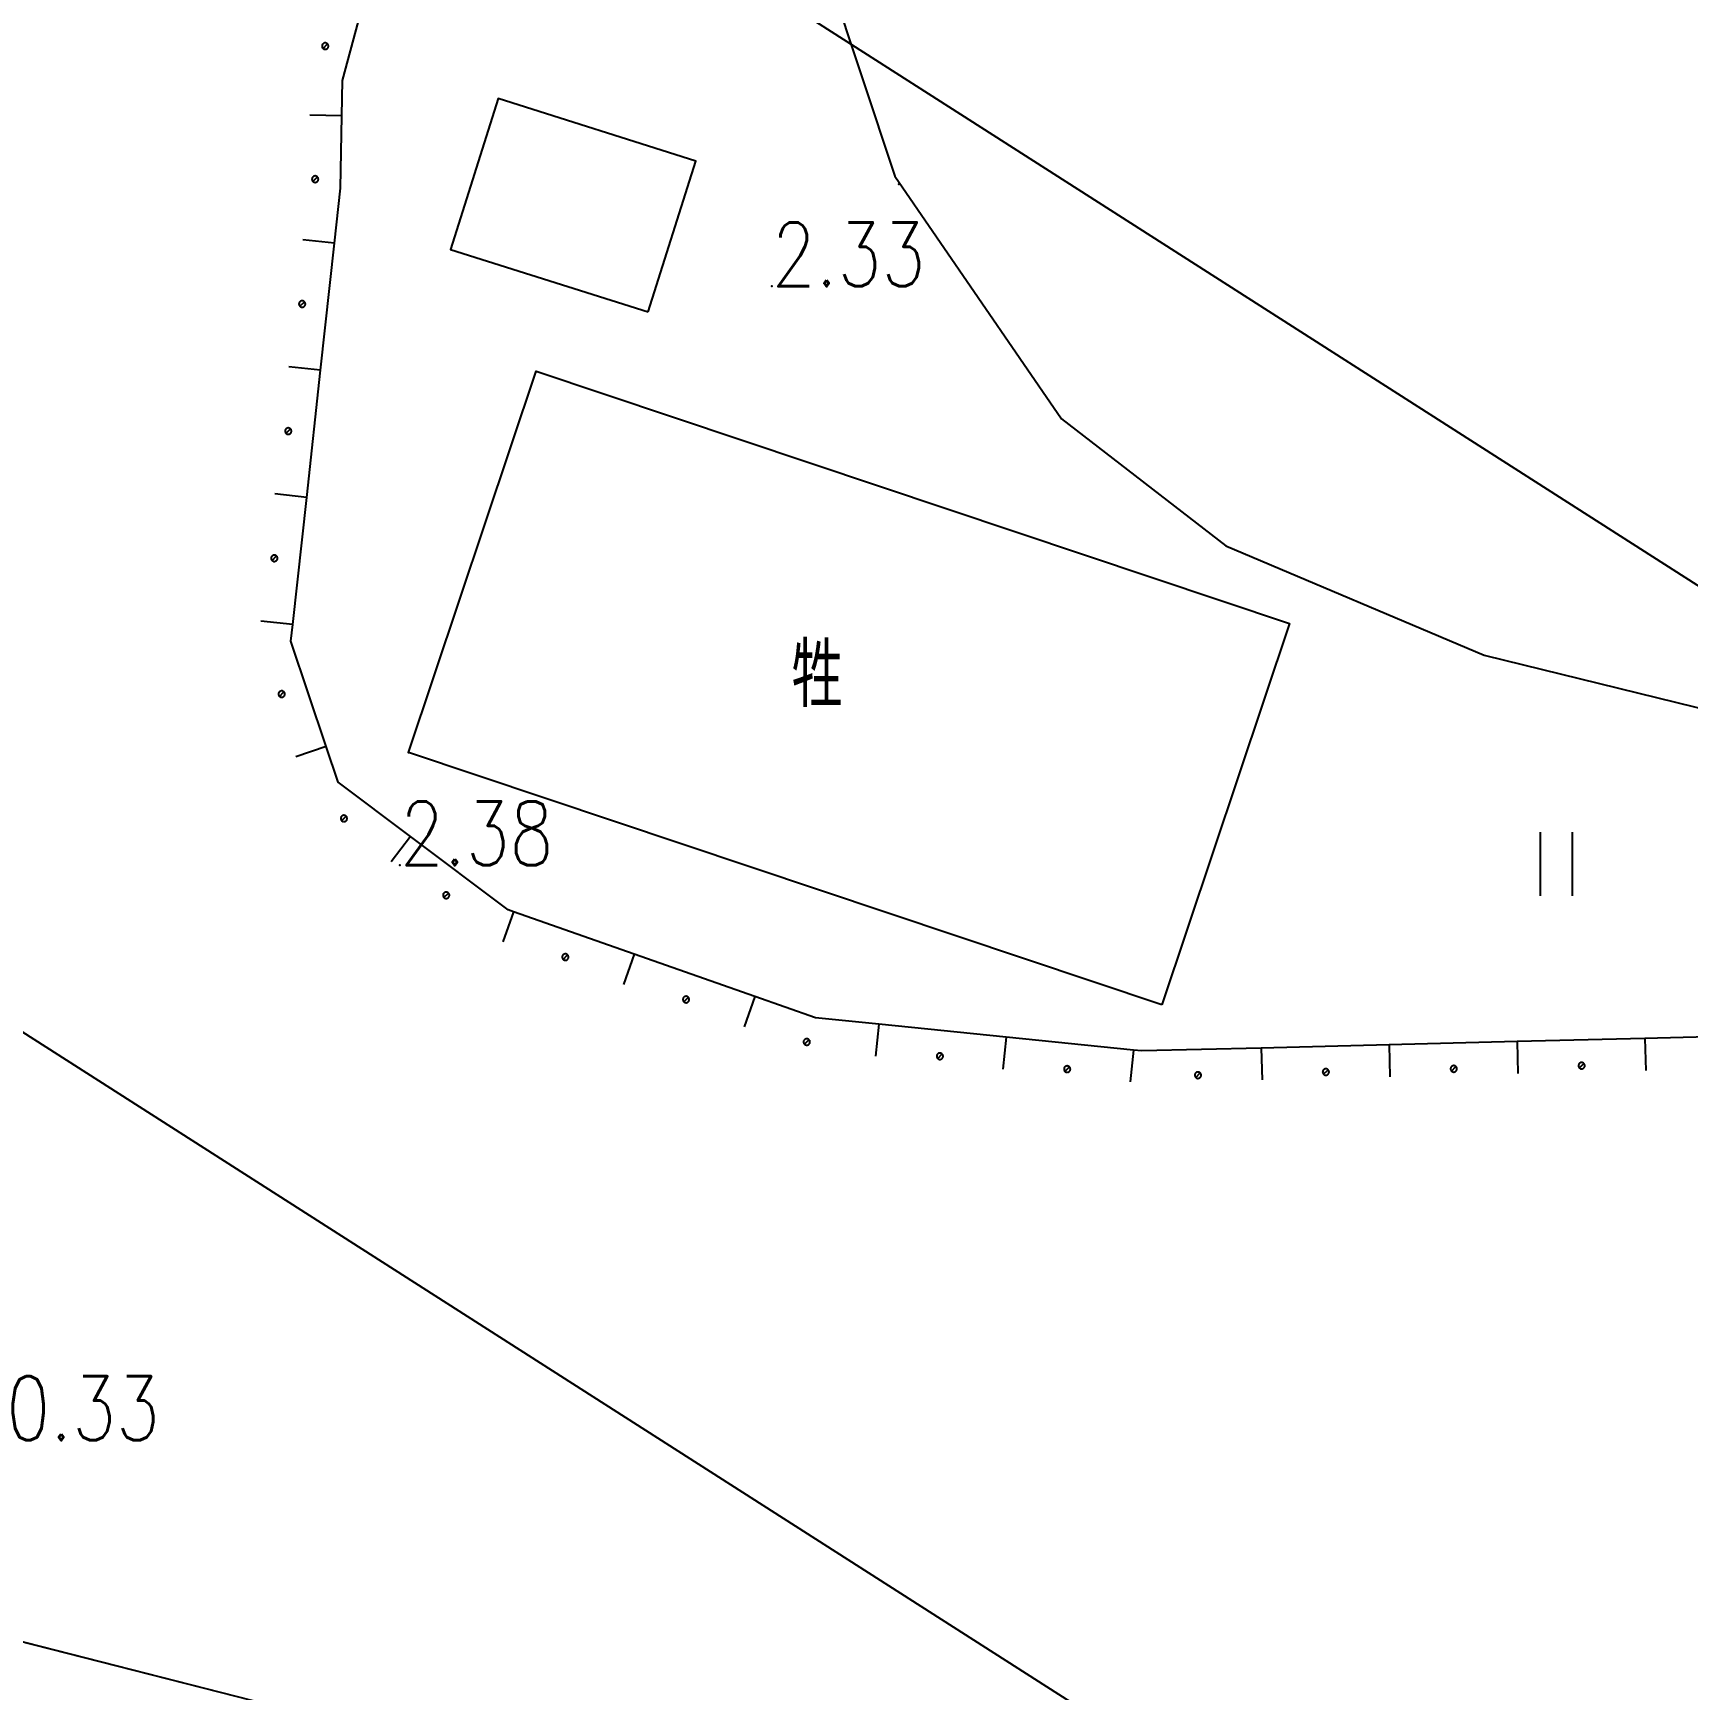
# Model space of a CAD drawing. Extents: x 500036 to 1001740, y 2543128 to 5086681.
# Drawn here: x 500796.86 to 500822.73, y 2543628.81 to 2543654.72 of the extents above; entities that cross this region are included whole.
import ezdxf
from ezdxf.enums import TextEntityAlignment as Align

# ---------------------------------------------------------------- set-up
doc = ezdxf.new("R2010")
doc.units = 0
doc.header["$LTSCALE"] = 0.5
doc.linetypes.add('CENTER', pattern=[50.8, 31.75, -6.35, 6.35, -6.35])
doc.layers.get('0').update_dxf_attribs({"linetype": 'CONTINUOUS', "lineweight": 5})
for name, color, linetype in [('GCD', 8, 'CONTINUOUS'), ('L-河涌边线', 160, 'CONTINUOUS'), ('地形图', 8, 'CONTINUOUS')]:
    doc.layers.add(name, color=color, linetype=linetype)
doc.styles.add('HZ', font='romans.shx', dxfattribs={"width": 0.8, "bigfont": 'hztxt.shx'})

# ---------------------------------------------------------------- blocks, each defined once
blk = doc.blocks.new('GC200')
at = {"linetype": 'Continuous', "const_width": 0.2, "flags": 128}
blk.add_lwpolyline([(-0.1, 0, 1), (0.1, 0, 1)], format="xyb", close=True, dxfattribs=at)

msp = doc.modelspace()

# ---------------------------------------------------------------- linework, layer by layer
at = {"layer": 'L-河涌边线', "linetype": 'Continuous', "flags": 128}
for points in [[(500813.828, 2543737.774), (500797.585, 2543699.58), (500793.936, 2543689.562), (500780.043, 2543655.587, 0.362188), (500782.364, 2543648.261), (500932.955, 2543551.952)], [(500832.233, 2543729.947), (500816.196, 2543692.239), (500812.595, 2543682.353), (500804.866, 2543663.452, 0.362188), (500807.187, 2543656.126), (500949.832, 2543564.899)]]:
    msp.add_lwpolyline(points, format="xyb", dxfattribs=at)
at = {"layer": '地形图', "linetype": 'Continuous'}
msp.add_line((500804.7, 2543627.514), (500775.007, 2543635.087), dxfattribs=at)
at = {"layer": '地形图'}
for points in [[(500823.849, 2543688.38), (500820.784, 2543687.107), (500818.016, 2543685.435), (500817.121, 2543684.658), (500811.884, 2543674.72), (500810.576, 2543671.447), (500809, 2543664.637), (500809.304, 2543655.58), (500810.334, 2543652.482), (500812.937, 2543648.687), (500815.507, 2543646.701), (500819.548, 2543644.989), (500826.144, 2543643.366)], [(500823.849, 2543688.38), (500820.784, 2543687.107), (500818.016, 2543685.435), (500817.122, 2543684.658), (500811.884, 2543674.72), (500810.576, 2543671.447), (500809, 2543664.637), (500809.304, 2543655.58), (500810.334, 2543652.482), (500812.937, 2543648.687), (500815.508, 2543646.701), (500819.548, 2543644.989), (500826.144, 2543643.366)], [(500824.058, 2543639.044), (500822.059, 2543638.995), (500820.06, 2543638.945), (500818.06, 2543638.895), (500816.061, 2543638.845), (500814.196, 2543638.799), (500814.062, 2543638.813), (500812.072, 2543639.014), (500810.082, 2543639.216), (500809.092, 2543639.316), (500808.144, 2543639.65), (500806.258, 2543640.313), (500804.371, 2543640.977), (500804.289, 2543641.006), (500802.759, 2543642.155), (500801.629, 2543643.003), (500801.443, 2543643.56), (500800.892, 2543645.207), (500800.921, 2543645.468), (500801.138, 2543647.457), (500801.356, 2543649.445), (500801.573, 2543651.433), (500801.667, 2543652.292), (500801.688, 2543653.427), (500801.698, 2543653.98), (500802.073, 2543655.378)], [(500801.428, 2543654.466), (500801.433, 2543654.466), (500801.438, 2543654.467), (500801.443, 2543654.468), (500801.448, 2543654.47), (500801.453, 2543654.472), (500801.457, 2543654.475), (500801.461, 2543654.479), (500801.465, 2543654.482), (500801.468, 2543654.486), (500801.471, 2543654.491), (500801.474, 2543654.495), (500801.475, 2543654.5), (500801.477, 2543654.505), (500801.478, 2543654.51), (500801.478, 2543654.516), (500801.478, 2543654.521), (500801.477, 2543654.526), (500801.475, 2543654.531), (500801.474, 2543654.536), (500801.471, 2543654.541), (500801.468, 2543654.545), (500801.465, 2543654.549), (500801.463, 2543654.551), (500801.461, 2543654.553), (500801.457, 2543654.556), (500801.453, 2543654.559), (500801.448, 2543654.561), (500801.443, 2543654.563), (500801.438, 2543654.565), (500801.433, 2543654.565), (500801.428, 2543654.566), (500801.423, 2543654.565), (500801.417, 2543654.565), (500801.412, 2543654.563), (500801.408, 2543654.561), (500801.403, 2543654.559), (500801.398, 2543654.556), (500801.394, 2543654.553), (500801.391, 2543654.549), (500801.387, 2543654.545), (500801.385, 2543654.541), (500801.382, 2543654.536), (500801.38, 2543654.531), (500801.379, 2543654.526), (500801.378, 2543654.521), (500801.378, 2543654.516), (500801.378, 2543654.51), (500801.379, 2543654.505), (500801.38, 2543654.5), (500801.382, 2543654.495), (500801.385, 2543654.491), (500801.387, 2543654.486), (500801.391, 2543654.482), (500801.393, 2543654.48), (500801.394, 2543654.479), (500801.398, 2543654.475), (500801.403, 2543654.472), (500801.408, 2543654.47), (500801.412, 2543654.468), (500801.417, 2543654.467), (500801.423, 2543654.466), (500801.428, 2543654.466)], [(500801.393, 2543654.48), (500801.463, 2543654.551)], [(500801.688, 2543653.427), (500801.188, 2543653.437)], [(500801.27, 2543652.385), (500801.275, 2543652.385), (500801.28, 2543652.386), (500801.285, 2543652.387), (500801.29, 2543652.389), (500801.295, 2543652.392), (500801.299, 2543652.394), (500801.303, 2543652.398), (500801.307, 2543652.401), (500801.31, 2543652.405), (500801.313, 2543652.41), (500801.316, 2543652.415), (500801.318, 2543652.419), (500801.319, 2543652.425), (500801.32, 2543652.43), (500801.32, 2543652.435), (500801.32, 2543652.44), (500801.319, 2543652.445), (500801.318, 2543652.45), (500801.316, 2543652.455), (500801.313, 2543652.46), (500801.31, 2543652.464), (500801.307, 2543652.468), (500801.305, 2543652.47), (500801.303, 2543652.472), (500801.299, 2543652.475), (500801.295, 2543652.478), (500801.29, 2543652.481), (500801.285, 2543652.482), (500801.28, 2543652.484), (500801.275, 2543652.485), (500801.27, 2543652.485), (500801.265, 2543652.485), (500801.26, 2543652.484), (500801.255, 2543652.482), (500801.25, 2543652.481), (500801.245, 2543652.478), (500801.241, 2543652.475), (500801.237, 2543652.472), (500801.233, 2543652.468), (500801.23, 2543652.464), (500801.227, 2543652.46), (500801.224, 2543652.455), (500801.222, 2543652.45), (500801.221, 2543652.445), (500801.22, 2543652.44), (500801.22, 2543652.435), (500801.22, 2543652.43), (500801.221, 2543652.425), (500801.222, 2543652.419), (500801.224, 2543652.415), (500801.227, 2543652.41), (500801.23, 2543652.405), (500801.233, 2543652.401), (500801.235, 2543652.4), (500801.237, 2543652.398), (500801.241, 2543652.394), (500801.245, 2543652.392), (500801.25, 2543652.389), (500801.255, 2543652.387), (500801.26, 2543652.386), (500801.265, 2543652.385), (500801.27, 2543652.385)], [(500801.235, 2543652.4), (500801.305, 2543652.47)], [(500801.573, 2543651.433), (500801.076, 2543651.487)], [(500801.067, 2543650.432), (500801.072, 2543650.432), (500801.077, 2543650.433), (500801.082, 2543650.435), (500801.087, 2543650.437), (500801.092, 2543650.439), (500801.096, 2543650.442), (500801.1, 2543650.445), (500801.104, 2543650.449), (500801.107, 2543650.453), (500801.11, 2543650.457), (500801.113, 2543650.462), (500801.115, 2543650.467), (500801.116, 2543650.472), (500801.117, 2543650.477), (500801.117, 2543650.482), (500801.117, 2543650.487), (500801.116, 2543650.493), (500801.115, 2543650.498), (500801.113, 2543650.503), (500801.11, 2543650.507), (500801.107, 2543650.512), (500801.104, 2543650.516), (500801.102, 2543650.518), (500801.1, 2543650.519), (500801.096, 2543650.523), (500801.092, 2543650.525), (500801.087, 2543650.528), (500801.082, 2543650.53), (500801.077, 2543650.531), (500801.072, 2543650.532), (500801.067, 2543650.532), (500801.062, 2543650.532), (500801.057, 2543650.531), (500801.051, 2543650.53), (500801.047, 2543650.528), (500801.042, 2543650.525), (500801.038, 2543650.523), (500801.033, 2543650.519), (500801.03, 2543650.516), (500801.027, 2543650.512), (500801.024, 2543650.507), (500801.021, 2543650.503), (500801.019, 2543650.498), (500801.018, 2543650.493), (500801.017, 2543650.487), (500801.017, 2543650.482), (500801.017, 2543650.477), (500801.018, 2543650.472), (500801.019, 2543650.467), (500801.021, 2543650.462), (500801.024, 2543650.457), (500801.027, 2543650.453), (500801.03, 2543650.449), (500801.032, 2543650.447), (500801.033, 2543650.445), (500801.038, 2543650.442), (500801.042, 2543650.439), (500801.047, 2543650.437), (500801.051, 2543650.435), (500801.057, 2543650.433), (500801.062, 2543650.432), (500801.067, 2543650.432)], [(500801.032, 2543650.447), (500801.102, 2543650.518)], [(500801.356, 2543649.445), (500800.859, 2543649.499)], [(500814.505, 2543639.522), (500802.728, 2543643.468), (500804.725, 2543649.431), (500816.503, 2543645.485), (500814.505, 2543639.522)], [(500800.849, 2543648.444), (500800.855, 2543648.444), (500800.86, 2543648.445), (500800.865, 2543648.447), (500800.87, 2543648.448), (500800.874, 2543648.451), (500800.879, 2543648.454), (500800.883, 2543648.457), (500800.886, 2543648.461), (500800.89, 2543648.465), (500800.893, 2543648.469), (500800.895, 2543648.474), (500800.897, 2543648.479), (500800.898, 2543648.484), (500800.899, 2543648.489), (500800.899, 2543648.494), (500800.899, 2543648.499), (500800.898, 2543648.504), (500800.897, 2543648.51), (500800.895, 2543648.514), (500800.893, 2543648.519), (500800.89, 2543648.523), (500800.886, 2543648.528), (500800.885, 2543648.529), (500800.883, 2543648.531), (500800.879, 2543648.535), (500800.874, 2543648.537), (500800.87, 2543648.54), (500800.865, 2543648.542), (500800.86, 2543648.543), (500800.855, 2543648.544), (500800.849, 2543648.544), (500800.844, 2543648.544), (500800.839, 2543648.543), (500800.834, 2543648.542), (500800.829, 2543648.54), (500800.824, 2543648.537), (500800.82, 2543648.535), (500800.816, 2543648.531), (500800.812, 2543648.528), (500800.809, 2543648.523), (500800.806, 2543648.519), (500800.804, 2543648.514), (500800.802, 2543648.51), (500800.8, 2543648.504), (500800.8, 2543648.499), (500800.799, 2543648.494), (500800.8, 2543648.489), (500800.8, 2543648.484), (500800.802, 2543648.479), (500800.804, 2543648.474), (500800.806, 2543648.469), (500800.809, 2543648.465), (500800.812, 2543648.461), (500800.814, 2543648.459), (500800.816, 2543648.457), (500800.82, 2543648.454), (500800.824, 2543648.451), (500800.829, 2543648.448), (500800.834, 2543648.447), (500800.839, 2543648.445), (500800.844, 2543648.444), (500800.849, 2543648.444)], [(500800.814, 2543648.459), (500800.885, 2543648.529)], [(500801.138, 2543647.457), (500800.641, 2543647.511)], [(500800.632, 2543646.456), (500800.637, 2543646.456), (500800.642, 2543646.457), (500800.647, 2543646.458), (500800.652, 2543646.46), (500800.657, 2543646.463), (500800.661, 2543646.465), (500800.665, 2543646.469), (500800.669, 2543646.473), (500800.672, 2543646.477), (500800.675, 2543646.481), (500800.677, 2543646.486), (500800.679, 2543646.49), (500800.681, 2543646.496), (500800.681, 2543646.501), (500800.682, 2543646.506), (500800.681, 2543646.511), (500800.681, 2543646.516), (500800.679, 2543646.521), (500800.677, 2543646.526), (500800.675, 2543646.531), (500800.672, 2543646.535), (500800.669, 2543646.539), (500800.667, 2543646.541), (500800.665, 2543646.543), (500800.661, 2543646.546), (500800.657, 2543646.549), (500800.652, 2543646.552), (500800.647, 2543646.553), (500800.642, 2543646.555), (500800.637, 2543646.556), (500800.632, 2543646.556), (500800.626, 2543646.556), (500800.621, 2543646.555), (500800.616, 2543646.553), (500800.611, 2543646.552), (500800.607, 2543646.549), (500800.602, 2543646.546), (500800.598, 2543646.543), (500800.595, 2543646.539), (500800.591, 2543646.535), (500800.588, 2543646.531), (500800.586, 2543646.526), (500800.584, 2543646.521), (500800.583, 2543646.516), (500800.582, 2543646.511), (500800.582, 2543646.506), (500800.582, 2543646.501), (500800.583, 2543646.496), (500800.584, 2543646.49), (500800.586, 2543646.486), (500800.588, 2543646.481), (500800.591, 2543646.477), (500800.595, 2543646.473), (500800.596, 2543646.471), (500800.598, 2543646.469), (500800.602, 2543646.465), (500800.607, 2543646.463), (500800.611, 2543646.46), (500800.616, 2543646.458), (500800.621, 2543646.457), (500800.626, 2543646.456), (500800.632, 2543646.456)], [(500800.596, 2543646.471), (500800.667, 2543646.541)], [(500800.921, 2543645.468), (500800.423, 2543645.523)], [(500800.747, 2543644.331), (500800.752, 2543644.331), (500800.757, 2543644.332), (500800.762, 2543644.334), (500800.767, 2543644.335), (500800.771, 2543644.338), (500800.776, 2543644.341), (500800.78, 2543644.344), (500800.784, 2543644.348), (500800.787, 2543644.352), (500800.79, 2543644.356), (500800.792, 2543644.361), (500800.794, 2543644.366), (500800.795, 2543644.371), (500800.796, 2543644.376), (500800.796, 2543644.381), (500800.796, 2543644.386), (500800.795, 2543644.392), (500800.794, 2543644.397), (500800.792, 2543644.401), (500800.79, 2543644.406), (500800.787, 2543644.41), (500800.784, 2543644.415), (500800.782, 2543644.416), (500800.78, 2543644.418), (500800.776, 2543644.422), (500800.771, 2543644.424), (500800.767, 2543644.427), (500800.762, 2543644.429), (500800.757, 2543644.43), (500800.752, 2543644.431), (500800.747, 2543644.431), (500800.741, 2543644.431), (500800.736, 2543644.43), (500800.731, 2543644.429), (500800.726, 2543644.427), (500800.721, 2543644.424), (500800.717, 2543644.422), (500800.713, 2543644.418), (500800.709, 2543644.415), (500800.706, 2543644.41), (500800.703, 2543644.406), (500800.701, 2543644.401), (500800.699, 2543644.397), (500800.698, 2543644.392), (500800.697, 2543644.386), (500800.696, 2543644.381), (500800.697, 2543644.376), (500800.698, 2543644.371), (500800.699, 2543644.366), (500800.701, 2543644.361), (500800.703, 2543644.356), (500800.706, 2543644.352), (500800.709, 2543644.348), (500800.711, 2543644.346), (500800.713, 2543644.344), (500800.717, 2543644.341), (500800.721, 2543644.338), (500800.726, 2543644.335), (500800.731, 2543644.334), (500800.736, 2543644.332), (500800.741, 2543644.331), (500800.747, 2543644.331)], [(500800.711, 2543644.346), (500800.782, 2543644.416)], [(500801.443, 2543643.56), (500800.969, 2543643.401)], [(500801.72, 2543642.385), (500801.725, 2543642.386), (500801.73, 2543642.386), (500801.735, 2543642.388), (500801.74, 2543642.39), (500801.745, 2543642.392), (500801.749, 2543642.395), (500801.753, 2543642.398), (500801.757, 2543642.402), (500801.76, 2543642.406), (500801.763, 2543642.41), (500801.765, 2543642.415), (500801.767, 2543642.42), (500801.768, 2543642.425), (500801.769, 2543642.43), (500801.77, 2543642.435), (500801.769, 2543642.44), (500801.768, 2543642.446), (500801.767, 2543642.451), (500801.765, 2543642.456), (500801.763, 2543642.46), (500801.76, 2543642.465), (500801.757, 2543642.469), (500801.755, 2543642.471), (500801.753, 2543642.472), (500801.749, 2543642.476), (500801.745, 2543642.479), (500801.74, 2543642.481), (500801.735, 2543642.483), (500801.73, 2543642.484), (500801.725, 2543642.485), (500801.72, 2543642.485), (500801.714, 2543642.485), (500801.709, 2543642.484), (500801.704, 2543642.483), (500801.699, 2543642.481), (500801.695, 2543642.479), (500801.69, 2543642.476), (500801.686, 2543642.472), (500801.682, 2543642.469), (500801.679, 2543642.465), (500801.676, 2543642.46), (500801.674, 2543642.456), (500801.672, 2543642.451), (500801.671, 2543642.446), (500801.67, 2543642.44), (500801.67, 2543642.435), (500801.67, 2543642.43), (500801.671, 2543642.425), (500801.672, 2543642.42), (500801.674, 2543642.415), (500801.676, 2543642.41), (500801.679, 2543642.406), (500801.682, 2543642.402), (500801.684, 2543642.4), (500801.686, 2543642.398), (500801.69, 2543642.395), (500801.695, 2543642.392), (500801.699, 2543642.39), (500801.704, 2543642.388), (500801.709, 2543642.386), (500801.714, 2543642.386), (500801.72, 2543642.385)], [(500801.684, 2543642.4), (500801.755, 2543642.471)], [(500802.759, 2543642.155), (500802.459, 2543641.755)], [(500820.428, 2543641.224), (500820.428, 2543642.224)], [(500820.928, 2543641.224), (500820.928, 2543642.224)], [(500803.319, 2543641.184), (500803.324, 2543641.184), (500803.329, 2543641.185), (500803.334, 2543641.187), (500803.339, 2543641.189), (500803.344, 2543641.191), (500803.348, 2543641.194), (500803.352, 2543641.197), (500803.356, 2543641.201), (500803.359, 2543641.205), (500803.362, 2543641.209), (500803.364, 2543641.214), (500803.366, 2543641.219), (500803.368, 2543641.224), (500803.369, 2543641.229), (500803.369, 2543641.234), (500803.369, 2543641.239), (500803.368, 2543641.245), (500803.366, 2543641.25), (500803.364, 2543641.255), (500803.362, 2543641.259), (500803.359, 2543641.264), (500803.356, 2543641.268), (500803.354, 2543641.27), (500803.352, 2543641.271), (500803.348, 2543641.275), (500803.344, 2543641.277), (500803.339, 2543641.28), (500803.334, 2543641.282), (500803.329, 2543641.283), (500803.324, 2543641.284), (500803.319, 2543641.284), (500803.314, 2543641.284), (500803.308, 2543641.283), (500803.303, 2543641.282), (500803.298, 2543641.28), (500803.294, 2543641.277), (500803.289, 2543641.275), (500803.285, 2543641.271), (500803.282, 2543641.268), (500803.278, 2543641.264), (500803.275, 2543641.259), (500803.273, 2543641.255), (500803.271, 2543641.25), (500803.27, 2543641.245), (500803.269, 2543641.239), (500803.269, 2543641.234), (500803.269, 2543641.229), (500803.27, 2543641.224), (500803.271, 2543641.219), (500803.273, 2543641.214), (500803.275, 2543641.209), (500803.278, 2543641.205), (500803.282, 2543641.201), (500803.283, 2543641.199), (500803.285, 2543641.197), (500803.289, 2543641.194), (500803.294, 2543641.191), (500803.298, 2543641.189), (500803.303, 2543641.187), (500803.308, 2543641.185), (500803.314, 2543641.184), (500803.319, 2543641.184)], [(500803.283, 2543641.199), (500803.354, 2543641.27)], [(500804.371, 2543640.977), (500804.205, 2543640.505)], [(500805.182, 2543640.218), (500805.187, 2543640.218), (500805.192, 2543640.219), (500805.197, 2543640.22), (500805.202, 2543640.222), (500805.207, 2543640.224), (500805.211, 2543640.227), (500805.215, 2543640.23), (500805.219, 2543640.234), (500805.222, 2543640.238), (500805.225, 2543640.243), (500805.227, 2543640.247), (500805.229, 2543640.252), (500805.231, 2543640.257), (500805.231, 2543640.262), (500805.232, 2543640.268), (500805.231, 2543640.273), (500805.231, 2543640.278), (500805.229, 2543640.283), (500805.227, 2543640.288), (500805.225, 2543640.293), (500805.222, 2543640.297), (500805.219, 2543640.301), (500805.217, 2543640.303), (500805.215, 2543640.305), (500805.211, 2543640.308), (500805.207, 2543640.311), (500805.202, 2543640.313), (500805.197, 2543640.315), (500805.192, 2543640.317), (500805.187, 2543640.317), (500805.182, 2543640.318), (500805.176, 2543640.317), (500805.171, 2543640.317), (500805.166, 2543640.315), (500805.161, 2543640.313), (500805.157, 2543640.311), (500805.152, 2543640.308), (500805.148, 2543640.305), (500805.144, 2543640.301), (500805.141, 2543640.297), (500805.138, 2543640.293), (500805.136, 2543640.288), (500805.134, 2543640.283), (500805.133, 2543640.278), (500805.132, 2543640.273), (500805.132, 2543640.268), (500805.132, 2543640.262), (500805.133, 2543640.257), (500805.134, 2543640.252), (500805.136, 2543640.247), (500805.138, 2543640.243), (500805.141, 2543640.238), (500805.144, 2543640.234), (500805.146, 2543640.232), (500805.148, 2543640.23), (500805.152, 2543640.227), (500805.157, 2543640.224), (500805.161, 2543640.222), (500805.166, 2543640.22), (500805.171, 2543640.219), (500805.176, 2543640.218), (500805.182, 2543640.218)], [(500805.146, 2543640.232), (500805.217, 2543640.303)], [(500806.258, 2543640.313), (500806.092, 2543639.841)], [(500807.068, 2543639.554), (500807.074, 2543639.554), (500807.079, 2543639.555), (500807.084, 2543639.557), (500807.089, 2543639.558), (500807.093, 2543639.561), (500807.098, 2543639.564), (500807.102, 2543639.567), (500807.106, 2543639.571), (500807.109, 2543639.575), (500807.112, 2543639.579), (500807.114, 2543639.584), (500807.116, 2543639.589), (500807.117, 2543639.594), (500807.118, 2543639.599), (500807.118, 2543639.604), (500807.118, 2543639.609), (500807.117, 2543639.614), (500807.116, 2543639.619), (500807.114, 2543639.624), (500807.112, 2543639.629), (500807.109, 2543639.633), (500807.106, 2543639.637), (500807.104, 2543639.639), (500807.102, 2543639.641), (500807.098, 2543639.644), (500807.093, 2543639.647), (500807.089, 2543639.65), (500807.084, 2543639.652), (500807.079, 2543639.653), (500807.074, 2543639.654), (500807.068, 2543639.654), (500807.063, 2543639.654), (500807.058, 2543639.653), (500807.053, 2543639.652), (500807.048, 2543639.65), (500807.043, 2543639.647), (500807.039, 2543639.644), (500807.035, 2543639.641), (500807.031, 2543639.637), (500807.028, 2543639.633), (500807.025, 2543639.629), (500807.023, 2543639.624), (500807.021, 2543639.619), (500807.019, 2543639.614), (500807.019, 2543639.609), (500807.018, 2543639.604), (500807.019, 2543639.599), (500807.019, 2543639.594), (500807.021, 2543639.589), (500807.023, 2543639.584), (500807.025, 2543639.579), (500807.028, 2543639.575), (500807.031, 2543639.571), (500807.033, 2543639.569), (500807.035, 2543639.567), (500807.039, 2543639.564), (500807.043, 2543639.561), (500807.048, 2543639.558), (500807.053, 2543639.557), (500807.058, 2543639.555), (500807.063, 2543639.554), (500807.068, 2543639.554)], [(500807.033, 2543639.569), (500807.104, 2543639.639)], [(500808.144, 2543639.65), (500807.979, 2543639.178)], [(500810.082, 2543639.216), (500810.032, 2543638.718)], [(500808.955, 2543638.89), (500808.96, 2543638.891), (500808.965, 2543638.891), (500808.971, 2543638.893), (500808.975, 2543638.895), (500808.98, 2543638.897), (500808.984, 2543638.9), (500808.988, 2543638.903), (500808.992, 2543638.907), (500808.995, 2543638.911), (500808.998, 2543638.915), (500809.001, 2543638.92), (500809.003, 2543638.925), (500809.004, 2543638.93), (500809.005, 2543638.935), (500809.005, 2543638.94), (500809.005, 2543638.946), (500809.004, 2543638.951), (500809.003, 2543638.956), (500809.001, 2543638.961), (500808.998, 2543638.965), (500808.995, 2543638.97), (500808.992, 2543638.974), (500808.99, 2543638.976), (500808.988, 2543638.978), (500808.984, 2543638.981), (500808.98, 2543638.984), (500808.975, 2543638.986), (500808.971, 2543638.988), (500808.965, 2543638.989), (500808.96, 2543638.99), (500808.955, 2543638.99), (500808.95, 2543638.99), (500808.945, 2543638.989), (500808.94, 2543638.988), (500808.935, 2543638.986), (500808.93, 2543638.984), (500808.926, 2543638.981), (500808.922, 2543638.978), (500808.918, 2543638.974), (500808.915, 2543638.97), (500808.912, 2543638.965), (500808.909, 2543638.961), (500808.907, 2543638.956), (500808.906, 2543638.951), (500808.905, 2543638.946), (500808.905, 2543638.94), (500808.905, 2543638.935), (500808.906, 2543638.93), (500808.907, 2543638.925), (500808.909, 2543638.92), (500808.912, 2543638.915), (500808.915, 2543638.911), (500808.918, 2543638.907), (500808.92, 2543638.905), (500808.922, 2543638.903), (500808.926, 2543638.9), (500808.93, 2543638.897), (500808.935, 2543638.895), (500808.94, 2543638.893), (500808.945, 2543638.891), (500808.95, 2543638.891), (500808.955, 2543638.89)], [(500808.92, 2543638.905), (500808.99, 2543638.976)], [(500812.072, 2543639.014), (500812.022, 2543638.517)], [(500820.06, 2543638.945), (500820.072, 2543638.445)], [(500822.059, 2543638.995), (500822.071, 2543638.495)], [(500811.037, 2543638.667), (500811.042, 2543638.667), (500811.047, 2543638.668), (500811.052, 2543638.669), (500811.057, 2543638.671), (500811.062, 2543638.674), (500811.066, 2543638.677), (500811.07, 2543638.68), (500811.074, 2543638.684), (500811.077, 2543638.688), (500811.08, 2543638.692), (500811.083, 2543638.697), (500811.085, 2543638.702), (500811.086, 2543638.707), (500811.087, 2543638.712), (500811.087, 2543638.717), (500811.087, 2543638.722), (500811.086, 2543638.727), (500811.085, 2543638.733), (500811.083, 2543638.737), (500811.08, 2543638.742), (500811.077, 2543638.746), (500811.074, 2543638.75), (500811.072, 2543638.752), (500811.07, 2543638.754), (500811.066, 2543638.757), (500811.062, 2543638.76), (500811.057, 2543638.763), (500811.052, 2543638.765), (500811.047, 2543638.766), (500811.042, 2543638.767), (500811.037, 2543638.767), (500811.032, 2543638.767), (500811.027, 2543638.766), (500811.022, 2543638.765), (500811.017, 2543638.763), (500811.012, 2543638.76), (500811.008, 2543638.757), (500811.004, 2543638.754), (500811, 2543638.75), (500810.997, 2543638.746), (500810.994, 2543638.742), (500810.991, 2543638.737), (500810.989, 2543638.733), (500810.988, 2543638.727), (500810.987, 2543638.722), (500810.987, 2543638.717), (500810.987, 2543638.712), (500810.988, 2543638.707), (500810.989, 2543638.702), (500810.991, 2543638.697), (500810.994, 2543638.692), (500810.997, 2543638.688), (500811, 2543638.684), (500811.002, 2543638.682), (500811.004, 2543638.68), (500811.008, 2543638.677), (500811.012, 2543638.674), (500811.017, 2543638.671), (500811.022, 2543638.669), (500811.027, 2543638.668), (500811.032, 2543638.667), (500811.037, 2543638.667)], [(500811.002, 2543638.682), (500811.072, 2543638.752)], [(500814.062, 2543638.813), (500814.012, 2543638.315)], [(500816.061, 2543638.845), (500816.073, 2543638.346)], [(500818.06, 2543638.895), (500818.073, 2543638.395)], [(500813.027, 2543638.465), (500813.032, 2543638.466), (500813.037, 2543638.466), (500813.042, 2543638.468), (500813.047, 2543638.47), (500813.052, 2543638.472), (500813.056, 2543638.475), (500813.06, 2543638.478), (500813.064, 2543638.482), (500813.067, 2543638.486), (500813.07, 2543638.49), (500813.073, 2543638.495), (500813.074, 2543638.5), (500813.076, 2543638.505), (500813.077, 2543638.51), (500813.077, 2543638.515), (500813.077, 2543638.521), (500813.076, 2543638.526), (500813.074, 2543638.531), (500813.073, 2543638.536), (500813.07, 2543638.54), (500813.067, 2543638.545), (500813.064, 2543638.549), (500813.062, 2543638.551), (500813.06, 2543638.553), (500813.056, 2543638.556), (500813.052, 2543638.559), (500813.047, 2543638.561), (500813.042, 2543638.563), (500813.037, 2543638.564), (500813.032, 2543638.565), (500813.027, 2543638.565), (500813.022, 2543638.565), (500813.016, 2543638.564), (500813.011, 2543638.563), (500813.006, 2543638.561), (500813.002, 2543638.559), (500812.997, 2543638.556), (500812.993, 2543638.553), (500812.99, 2543638.549), (500812.986, 2543638.545), (500812.983, 2543638.54), (500812.981, 2543638.536), (500812.979, 2543638.531), (500812.978, 2543638.526), (500812.977, 2543638.521), (500812.977, 2543638.515), (500812.977, 2543638.51), (500812.978, 2543638.505), (500812.979, 2543638.5), (500812.981, 2543638.495), (500812.983, 2543638.49), (500812.986, 2543638.486), (500812.99, 2543638.482), (500812.991, 2543638.48), (500812.993, 2543638.478), (500812.997, 2543638.475), (500813.002, 2543638.472), (500813.006, 2543638.47), (500813.011, 2543638.468), (500813.016, 2543638.466), (500813.022, 2543638.466), (500813.027, 2543638.465)], [(500812.991, 2543638.48), (500813.062, 2543638.551)], [(500815.071, 2543638.371), (500815.076, 2543638.371), (500815.081, 2543638.372), (500815.086, 2543638.373), (500815.091, 2543638.375), (500815.096, 2543638.377), (500815.1, 2543638.38), (500815.105, 2543638.383), (500815.108, 2543638.387), (500815.112, 2543638.391), (500815.114, 2543638.396), (500815.117, 2543638.4), (500815.119, 2543638.405), (500815.12, 2543638.41), (500815.121, 2543638.415), (500815.121, 2543638.421), (500815.121, 2543638.426), (500815.12, 2543638.431), (500815.119, 2543638.436), (500815.117, 2543638.441), (500815.114, 2543638.446), (500815.112, 2543638.45), (500815.108, 2543638.454), (500815.106, 2543638.456), (500815.105, 2543638.458), (500815.1, 2543638.461), (500815.096, 2543638.464), (500815.091, 2543638.466), (500815.086, 2543638.468), (500815.081, 2543638.47), (500815.076, 2543638.47), (500815.071, 2543638.471), (500815.066, 2543638.47), (500815.061, 2543638.47), (500815.056, 2543638.468), (500815.051, 2543638.466), (500815.046, 2543638.464), (500815.042, 2543638.461), (500815.038, 2543638.458), (500815.034, 2543638.454), (500815.031, 2543638.45), (500815.028, 2543638.446), (500815.025, 2543638.441), (500815.024, 2543638.436), (500815.022, 2543638.431), (500815.021, 2543638.426), (500815.021, 2543638.421), (500815.021, 2543638.415), (500815.022, 2543638.41), (500815.024, 2543638.405), (500815.025, 2543638.4), (500815.028, 2543638.396), (500815.031, 2543638.391), (500815.034, 2543638.387), (500815.036, 2543638.385), (500815.038, 2543638.383), (500815.042, 2543638.38), (500815.046, 2543638.377), (500815.051, 2543638.375), (500815.056, 2543638.373), (500815.061, 2543638.372), (500815.066, 2543638.371), (500815.071, 2543638.371)], [(500815.036, 2543638.385), (500815.106, 2543638.456)], [(500817.07, 2543638.42), (500817.076, 2543638.421), (500817.081, 2543638.421), (500817.086, 2543638.423), (500817.091, 2543638.425), (500817.095, 2543638.427), (500817.1, 2543638.43), (500817.104, 2543638.433), (500817.108, 2543638.437), (500817.111, 2543638.441), (500817.114, 2543638.445), (500817.116, 2543638.45), (500817.118, 2543638.455), (500817.119, 2543638.46), (500817.12, 2543638.465), (500817.12, 2543638.47), (500817.12, 2543638.476), (500817.119, 2543638.481), (500817.118, 2543638.486), (500817.116, 2543638.491), (500817.114, 2543638.495), (500817.111, 2543638.5), (500817.108, 2543638.504), (500817.106, 2543638.506), (500817.104, 2543638.508), (500817.1, 2543638.511), (500817.095, 2543638.514), (500817.091, 2543638.516), (500817.086, 2543638.518), (500817.081, 2543638.519), (500817.076, 2543638.52), (500817.07, 2543638.52), (500817.065, 2543638.52), (500817.06, 2543638.519), (500817.055, 2543638.518), (500817.05, 2543638.516), (500817.045, 2543638.514), (500817.041, 2543638.511), (500817.037, 2543638.508), (500817.033, 2543638.504), (500817.03, 2543638.5), (500817.027, 2543638.495), (500817.025, 2543638.491), (500817.023, 2543638.486), (500817.022, 2543638.481), (500817.021, 2543638.476), (500817.02, 2543638.47), (500817.021, 2543638.465), (500817.022, 2543638.46), (500817.023, 2543638.455), (500817.025, 2543638.45), (500817.027, 2543638.445), (500817.03, 2543638.441), (500817.033, 2543638.437), (500817.035, 2543638.435), (500817.037, 2543638.433), (500817.041, 2543638.43), (500817.045, 2543638.427), (500817.05, 2543638.425), (500817.055, 2543638.423), (500817.06, 2543638.421), (500817.065, 2543638.421), (500817.07, 2543638.42)], [(500817.035, 2543638.435), (500817.106, 2543638.506)], [(500819.07, 2543638.47), (500819.075, 2543638.47), (500819.08, 2543638.471), (500819.085, 2543638.473), (500819.09, 2543638.474), (500819.095, 2543638.477), (500819.099, 2543638.48), (500819.103, 2543638.483), (500819.107, 2543638.487), (500819.11, 2543638.491), (500819.113, 2543638.495), (500819.115, 2543638.5), (500819.117, 2543638.505), (500819.119, 2543638.51), (500819.12, 2543638.515), (500819.12, 2543638.52), (500819.12, 2543638.525), (500819.119, 2543638.531), (500819.117, 2543638.536), (500819.115, 2543638.54), (500819.113, 2543638.545), (500819.11, 2543638.55), (500819.107, 2543638.554), (500819.105, 2543638.556), (500819.103, 2543638.557), (500819.099, 2543638.561), (500819.095, 2543638.563), (500819.09, 2543638.566), (500819.085, 2543638.568), (500819.08, 2543638.569), (500819.075, 2543638.57), (500819.07, 2543638.57), (500819.065, 2543638.57), (500819.059, 2543638.569), (500819.054, 2543638.568), (500819.049, 2543638.566), (500819.045, 2543638.563), (500819.04, 2543638.561), (500819.036, 2543638.557), (500819.033, 2543638.554), (500819.029, 2543638.55), (500819.027, 2543638.545), (500819.024, 2543638.54), (500819.022, 2543638.536), (500819.021, 2543638.531), (500819.02, 2543638.525), (500819.02, 2543638.52), (500819.02, 2543638.515), (500819.021, 2543638.51), (500819.022, 2543638.505), (500819.024, 2543638.5), (500819.027, 2543638.495), (500819.029, 2543638.491), (500819.033, 2543638.487), (500819.035, 2543638.485), (500819.036, 2543638.483), (500819.04, 2543638.48), (500819.045, 2543638.477), (500819.049, 2543638.474), (500819.054, 2543638.473), (500819.059, 2543638.471), (500819.065, 2543638.47), (500819.07, 2543638.47)], [(500819.035, 2543638.485), (500819.105, 2543638.556)], [(500821.069, 2543638.52), (500821.074, 2543638.52), (500821.08, 2543638.521), (500821.085, 2543638.522), (500821.09, 2543638.524), (500821.094, 2543638.527), (500821.099, 2543638.529), (500821.103, 2543638.533), (500821.106, 2543638.536), (500821.11, 2543638.541), (500821.112, 2543638.545), (500821.115, 2543638.55), (500821.117, 2543638.554), (500821.118, 2543638.56), (500821.119, 2543638.565), (500821.119, 2543638.57), (500821.119, 2543638.575), (500821.118, 2543638.58), (500821.117, 2543638.585), (500821.115, 2543638.59), (500821.112, 2543638.595), (500821.11, 2543638.599), (500821.106, 2543638.603), (500821.105, 2543638.605), (500821.103, 2543638.607), (500821.099, 2543638.61), (500821.094, 2543638.613), (500821.09, 2543638.616), (500821.085, 2543638.617), (500821.08, 2543638.619), (500821.074, 2543638.62), (500821.069, 2543638.62), (500821.064, 2543638.62), (500821.059, 2543638.619), (500821.054, 2543638.617), (500821.049, 2543638.616), (500821.044, 2543638.613), (500821.04, 2543638.61), (500821.036, 2543638.607), (500821.032, 2543638.603), (500821.029, 2543638.599), (500821.026, 2543638.595), (500821.024, 2543638.59), (500821.022, 2543638.585), (500821.02, 2543638.58), (500821.019, 2543638.575), (500821.019, 2543638.57), (500821.019, 2543638.565), (500821.02, 2543638.56), (500821.022, 2543638.554), (500821.024, 2543638.55), (500821.026, 2543638.545), (500821.029, 2543638.541), (500821.032, 2543638.536), (500821.034, 2543638.535), (500821.036, 2543638.533), (500821.04, 2543638.529), (500821.044, 2543638.527), (500821.049, 2543638.524), (500821.054, 2543638.522), (500821.059, 2543638.521), (500821.064, 2543638.52), (500821.069, 2543638.52)], [(500821.034, 2543638.535), (500821.105, 2543638.605)]]:
    msp.add_lwpolyline(points, dxfattribs=at)
msp.add_lwpolyline([(500806.475, 2543650.358), (500807.222, 2543652.717), (500804.131, 2543653.696), (500803.384, 2543651.336)], close=True, dxfattribs=at)
at = {"layer": '地形图', "linetype": 'Continuous', "flags": 128}
msp.add_lwpolyline([(500806.638, 2543627.02), (500773.069, 2543635.581)], dxfattribs=at)
at = {"layer": '地形图', "ltscale": 10}
for p in [(500810.396, 2543652.358), (500802.728, 2543643.468)]:
    msp.add_point(p, dxfattribs=at)
at = {"layer": '地形图', "linetype": 'CENTER'}
for p in [(500808.409, 2543650.759, 2.33), (500802.596, 2543641.703, 2.38)]:
    msp.add_point(p, dxfattribs=at)

# ---------------------------------------------------------------- block references
at = {"layer": '地形图', "linetype": 'Continuous'}
ref = msp.add_blockref('GC200', (500795.842, 2543633.211, 0.33), dxfattribs=dict(at, xscale=0.5, yscale=0.5, zscale=0.5))
ref.add_attrib('height', '0.33', dxfattribs={"layer": 'GCD', "linetype": 'Continuous', "height": 1, "style": 'HZ', "width": 0.8}).set_placement((500796.442, 2543633.211, 0.33), align=Align.MIDDLE_LEFT)

# ---------------------------------------------------------------- texts
at = {"layer": '地形图', "ltscale": 10, "style": 'HZ', "width": 0.8}
for s, p in [('2.33', (500808.409, 2543650.759)), ('牲', (500808.718, 2543644.177)), ('2.38', (500802.596, 2543641.703))]:
    msp.add_text(s, height=1, dxfattribs=at).set_placement(p)

doc.saveas('drawing.dxf')
